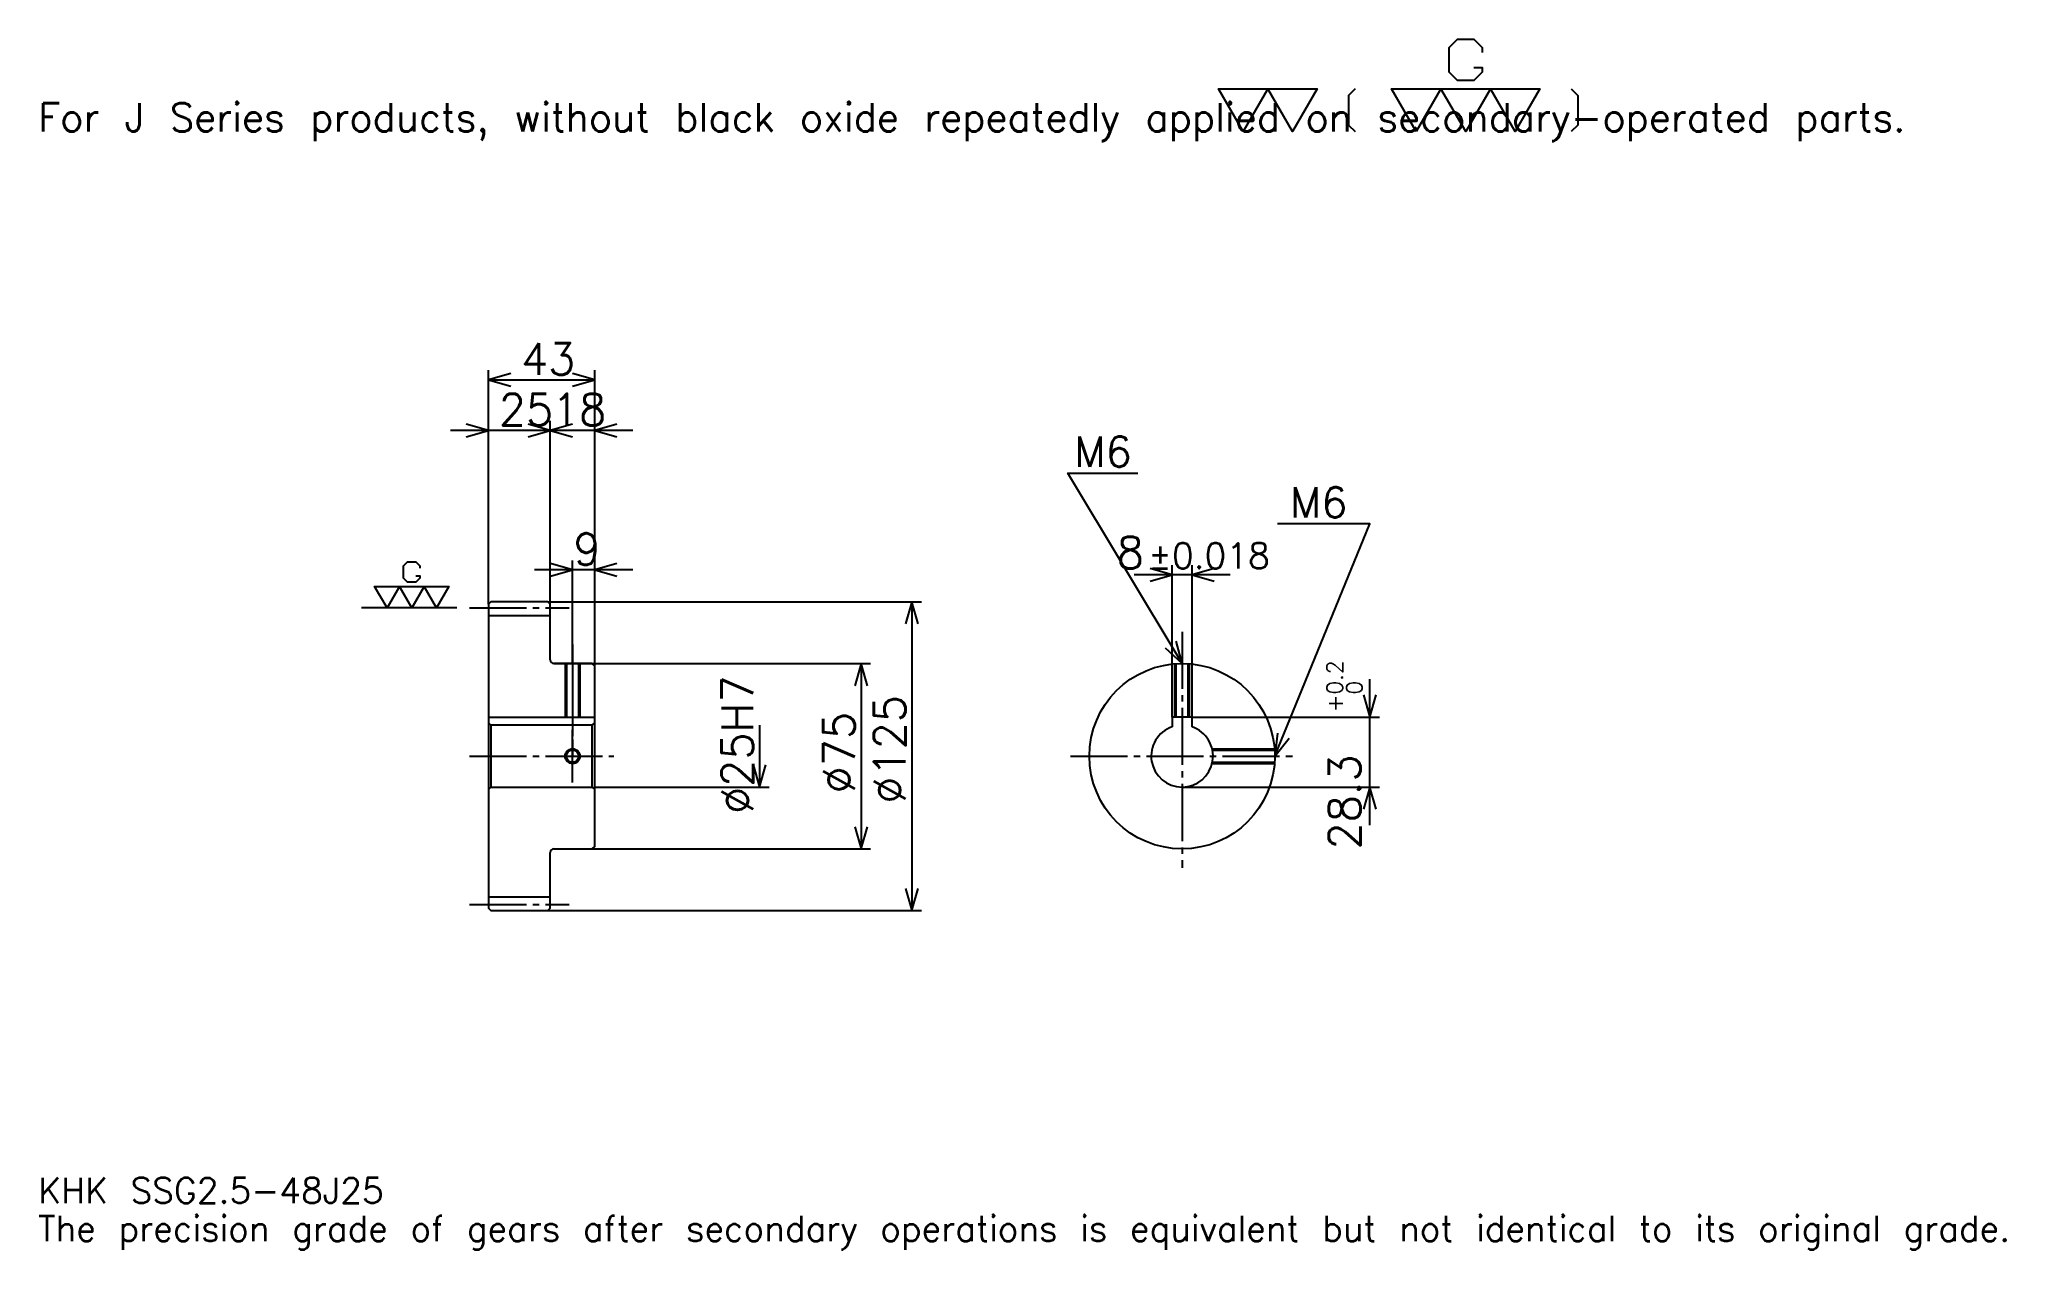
# Model space of a CAD drawing. Extents: x 26 to 822, y 9 to 499.
import ezdxf

# ---------------------------------------------------------------- set-up
doc = ezdxf.new("R2010")
doc.units = 0
doc.linetypes.add('DASHDOT', pattern=[30.782608, 23.086957, -2.565217, 2.565217, -2.565217])
doc.layers.get('0').update_dxf_attribs({"linetype": 'CONTINUOUS'})
doc.layers.add('DASHDOT', color=6, linetype='DASHDOT')
doc.styles.add('KANJI', font='TXT', dxfattribs={"bigfont": 'BIGFONT'})

msp = doc.modelspace()

# ---------------------------------------------------------------- linework, layer by layer
at = {"color": 5}
for p, q in [((207.782593, 271.565216), (207.782593, 365.195648)), ((207.782593, 361.347839), (250.782593, 361.347839)), ((250.782593, 271.565216), (250.782593, 365.195648)), ((232.782593, 271.565216), (232.782593, 344.673889)), ((248.173889, 340.82608), (192.391296, 340.82608)), ((266.173889, 340.82608), (217.391296, 340.82608)), ((241.782593, 271.565216), (241.782593, 288.239136)), ((266.173889, 284.391296), (226.391296, 284.391296)), ((507.760834, 282.478271), (468.978241, 282.478271)), ((484.369537, 224.865219), (484.369537, 286.32608)), ((492.369537, 224.865219), (492.369537, 286.32608)), ((207.782593, 270.565216), (207.782593, 271.565216)), ((231.782593, 271.565216), (250.782593, 271.565216)), ((232.782593, 270.565216), (232.782593, 271.565216)), ((241.782593, 246.565216), (241.782593, 271.565216)), ((241.782593, 246.565216), (241.782593, 271.565216)), ((250.782593, 271.565216), (382.891296, 271.565216)), ((250.782593, 245.565216), (250.782593, 271.565216)), ((379.043457, 271.565216), (379.043457, 146.565216)), ((234.282593, 246.565216), (250.782593, 246.565216)), ((250.782593, 246.565216), (362.369568, 246.565216)), ((358.521729, 246.565216), (358.521729, 171.565216)), ((564.347778, 181.17392), (564.347778, 240.256516)), ((492.369537, 224.865219), (568.195679, 224.865219)), ((317.478241, 221.565216), (317.478241, 196.565216)), ((250.782593, 196.565216), (321.32608, 196.565216)), ((488.369537, 196.565216), (568.195679, 196.565216)), ((234.282593, 171.565216), (250.782593, 171.565216)), ((250.782593, 171.565216), (362.369568, 171.565216)), ((231.782593, 146.565216), (250.782593, 146.565216)), ((250.782593, 146.565216), (382.891296, 146.565216))]:
    msp.add_line(p, q, dxfattribs=at)
at = {"color": 7}
msp.add_line((194.956512, 269.065216), (156.478241, 269.065216), dxfattribs=at)
at = {"color": 4}
for p, q in [((207.782593, 265.940216), (232.782593, 265.940216)), ((207.782593, 224.865219), (250.782593, 224.865219)), ((208.782593, 221.565216), (208.782593, 196.565216)), ((249.782593, 221.565216), (250.782593, 222.565216)), ((249.782593, 196.565216), (250.782593, 195.565216)), ((207.782593, 152.190216), (232.782593, 152.190216))]:
    msp.add_line(p, q, dxfattribs=at)
at = {"color": 7}
for points in [[(606.417358, 487.750427), (609.752136, 487.750427), (609.752136, 485.749573), (606.417358, 482.414795), (599.747803, 482.414795), (596.413025, 485.749573), (596.413025, 495.753906), (599.747803, 499.088715), (606.417358, 499.088715), (609.752136, 495.753906), (609.752136, 493.753052)], [(513.043457, 461.739136), (503.039124, 479.080017), (543.056519, 479.080017), (533.052124, 461.739136), (523.047791, 479.080017), (513.043457, 461.739136)], [(558.396484, 479.080017), (555.728699, 476.41217), (555.728699, 464.406952), (558.396484, 461.739136)], [(583.073914, 461.739136), (573.069519, 479.080017), (633.095642, 479.080017), (623.091309, 461.739136), (613.086914, 479.080017), (603.082581, 461.739136), (593.078247, 479.080017), (583.073914, 461.739136)], [(645.767822, 479.080017), (648.435669, 476.41217), (648.435669, 464.406952), (645.767822, 461.739136)], [(178.410858, 282.070862), (180.078247, 282.070862), (180.078247, 281.070435), (178.410858, 279.403046), (175.076065, 279.403046), (173.408676, 281.070435), (173.408676, 286.072601), (175.076065, 287.73999), (178.410858, 287.73999), (180.078247, 286.072601), (180.078247, 285.072174)], [(166.739105, 269.065216), (161.736938, 277.735657), (191.749985, 277.735657), (186.747803, 269.065216), (181.745636, 277.735657), (176.743469, 269.065216), (171.741287, 277.735657), (166.739105, 269.065216)]]:
    msp.add_lwpolyline(points, dxfattribs=at)
at = {"color": 5}
for points in [[(216.760849, 363.913025), (207.782593, 361.347839), (216.760849, 358.782593)], [(241.804337, 358.782593), (250.782593, 361.347839), (241.804337, 363.913025)], [(198.804337, 338.260864), (207.782593, 340.82608), (198.804337, 343.391296)], [(223.804337, 338.260864), (232.782593, 340.82608), (223.804337, 343.391296)], [(241.760849, 343.391296), (232.782593, 340.82608), (241.760849, 338.260864)], [(259.760864, 343.391296), (250.782593, 340.82608), (259.760864, 338.260864)], [(488.369537, 246.565216), (442.195618, 323.521729), (470.413025, 323.521729)], [(525.869507, 209.065216), (564.347778, 303), (526.89563, 303)], [(232.804337, 281.82608), (241.782593, 284.391296), (232.804337, 286.956512)], [(259.760864, 286.956512), (250.782593, 284.391296), (259.760864, 281.82608)], [(475.391266, 279.913055), (484.369537, 282.478271), (475.391266, 285.043488)], [(501.347809, 285.043488), (492.369537, 282.478271), (501.347809, 279.913055)], [(381.608673, 262.586945), (379.043457, 271.565216), (376.478241, 262.586945)], [(481.550598, 252.944214), (488.369537, 246.565216), (485.949921, 255.583801)], [(361.086945, 237.58696), (358.521729, 246.565216), (355.956512, 237.58696)], [(561.782593, 233.843475), (564.347778, 224.865219), (566.913025, 233.843475)], [(526.899048, 218.345825), (525.869507, 209.065216), (531.646606, 216.401093)], [(314.913025, 205.543472), (317.478241, 196.565216), (320.043457, 205.543472)], [(566.913025, 187.58696), (564.347778, 196.565216), (561.782593, 187.58696)], [(355.956512, 180.543472), (358.521729, 171.565216), (361.086945, 180.543472)], [(376.478241, 155.543472), (379.043457, 146.565216), (381.608673, 155.543472)]]:
    msp.add_lwpolyline(points, dxfattribs=at)
at = {"color": 4}
for points in [[(232.782593, 248.065216), (232.782593, 270.565216), (231.782593, 271.565216), (208.782593, 271.565216), (207.782593, 270.565216), (207.782593, 195.565216)], [(234.282593, 171.565216), (249.782593, 171.565216), (250.782593, 172.565216), (250.782593, 245.565216), (249.782593, 246.565216), (234.282593, 246.565216)], [(238.782593, 246.565216), (238.782593, 224.865219)], [(239.322601, 246.565216), (239.322601, 224.865219)], [(244.242584, 246.565216), (244.242584, 224.865219)], [(244.782593, 246.565216), (244.782593, 224.865219)], [(485.369537, 224.865219), (485.369537, 246.445023)], [(485.909546, 224.865219), (485.909546, 246.484436)], [(490.829529, 224.865219), (490.829529, 246.484436)], [(491.369537, 224.865219), (491.369537, 246.445023)], [(492.369537, 220.907928), (492.369537, 224.865219), (484.369537, 224.865219), (484.369537, 220.907928)], [(207.782593, 195.565216), (208.782593, 196.565216), (249.782593, 196.565216), (249.782593, 221.565216), (208.782593, 221.565216), (207.782593, 222.565216)], [(500.504211, 212.065216), (525.749329, 212.065216)], [(500.625092, 211.525223), (525.788757, 211.525223)], [(500.504211, 206.065216), (525.749329, 206.065216)], [(500.625092, 206.605209), (525.788757, 206.605209)], [(207.782593, 195.565216), (207.782593, 147.565216), (208.782593, 146.565216), (231.782593, 146.565216), (232.782593, 147.565216), (232.782593, 170.065216)]]:
    msp.add_lwpolyline(points, dxfattribs=at)
for centre, radius in [((488.369537, 209.065216), 37.5), ((241.782593, 209.065216), 2.46)]:
    msp.add_circle(centre, radius, dxfattribs=at)
at = {"color": 7}
msp.add_circle((241.782593, 209.065216), 3, dxfattribs=at)
at = {"color": 4}
for centre, radius, start, end in [((234.282593, 248.065216), 1.5, 180, 270), ((488.369537, 209.065216), 12.5, 108.662925185, 71.337074815), ((234.282593, 170.065216), 1.5, 90, 180)]:
    msp.add_arc(centre, radius, start, end, dxfattribs=at)
at = {"layer": 'DASHDOT', "color": 7}
for p, q in [((200.086945, 269.065216), (240.478241, 269.065216)), ((488.369537, 259.391296), (488.369537, 163.869568)), ((241.782593, 246.565216), (241.782593, 209.065216)), ((200.086945, 209.065216), (258.478241, 209.065216)), ((443.173889, 209.065216), (533.565186, 209.065216)), ((200.086945, 149.065216), (240.478241, 149.065216))]:
    msp.add_line(p, q, dxfattribs=at)
for points in [[(241.782593, 254.260864), (241.782593, 217.169556)], [(241.782593, 198.369568), (241.782593, 219.760864)], [(231.086945, 209.065216), (252.478241, 209.065216)]]:
    msp.add_lwpolyline(points, dxfattribs=at)

# ---------------------------------------------------------------- texts
at = {"color": 7, "style": 'KANJI'}
for s, height, p in [('For J Series products, without black oxide repeatedly applied on secondary-operated parts.', 11.543478, (25.652174, 461.739136)), ('43', 12.826087, (220.945633, 363.399994)), ('25', 12.826087, (211.945633, 342.878235)), ('18', 12.826087, (233.445633, 342.878235)), ('M6', 12.313044, (444.760864, 326.086945)), ('M6', 12.313044, (532.026062, 305.565216)), ('9', 12.826087, (242.114105, 286.443481)), ('8', 12.826087, (461.893951, 285.043488)), ('%%p0.018', 10.26087, (474.59021, 285.043488)), ('KHK SSG2.5-48J25', 10.26087, (25.652174, 28.217392)), ('The precision grade of gears after secondary operations is equivalent but not identical to its original grade.', 10.26087, (25.652174, 12.826087))]:
    msp.add_text(s, height=height, dxfattribs=at).set_placement(p)
for s, height, p in [('0.2', 6.413043, (553.317383, 234.012436)), ('%%c25H7', 12.826087, (314.913025, 185.657608)), ('0', 6.413043, (561.269531, 234.012436)), ('%%c125', 12.826087, (376.478241, 189.82608)), ('+', 6.413043, (553.317383, 226.829834)), ('%%c75', 12.826087, (355.956512, 193.994568)), ('28.3', 12.826087, (560.5, 171.313446))]:
    msp.add_text(s, height=height, rotation=90, dxfattribs=at).set_placement(p)

doc.saveas('drawing.dxf')
